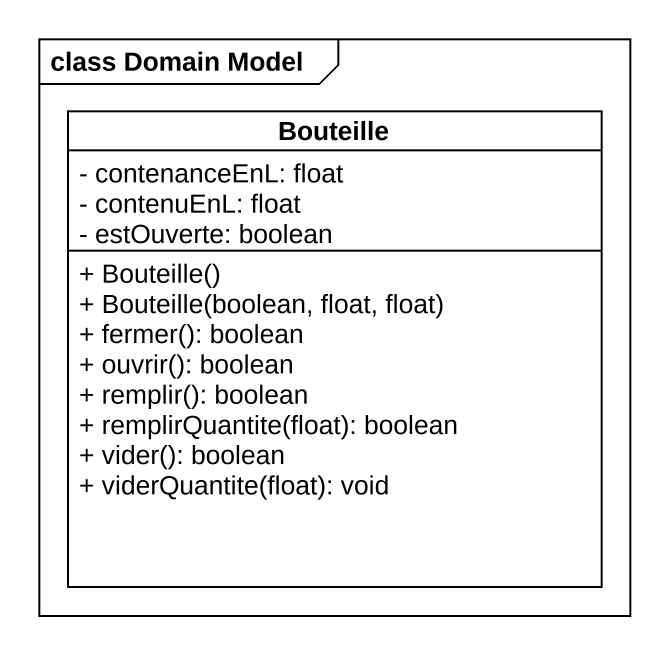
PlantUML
@startuml
mainframe class Domain Model
hide circle
hide empty members
skinparam classAttributeIconSize 0
class Bouteille {
  - contenanceEnL: float
  - contenuEnL: float
  - estOuverte: boolean
  + Bouteille()
  + Bouteille(boolean, float, float)
  + fermer(): boolean
  + ouvrir(): boolean
  + remplir(): boolean
  + remplirQuantite(float): boolean
  + vider(): boolean
  + viderQuantite(float): void
}
@enduml
